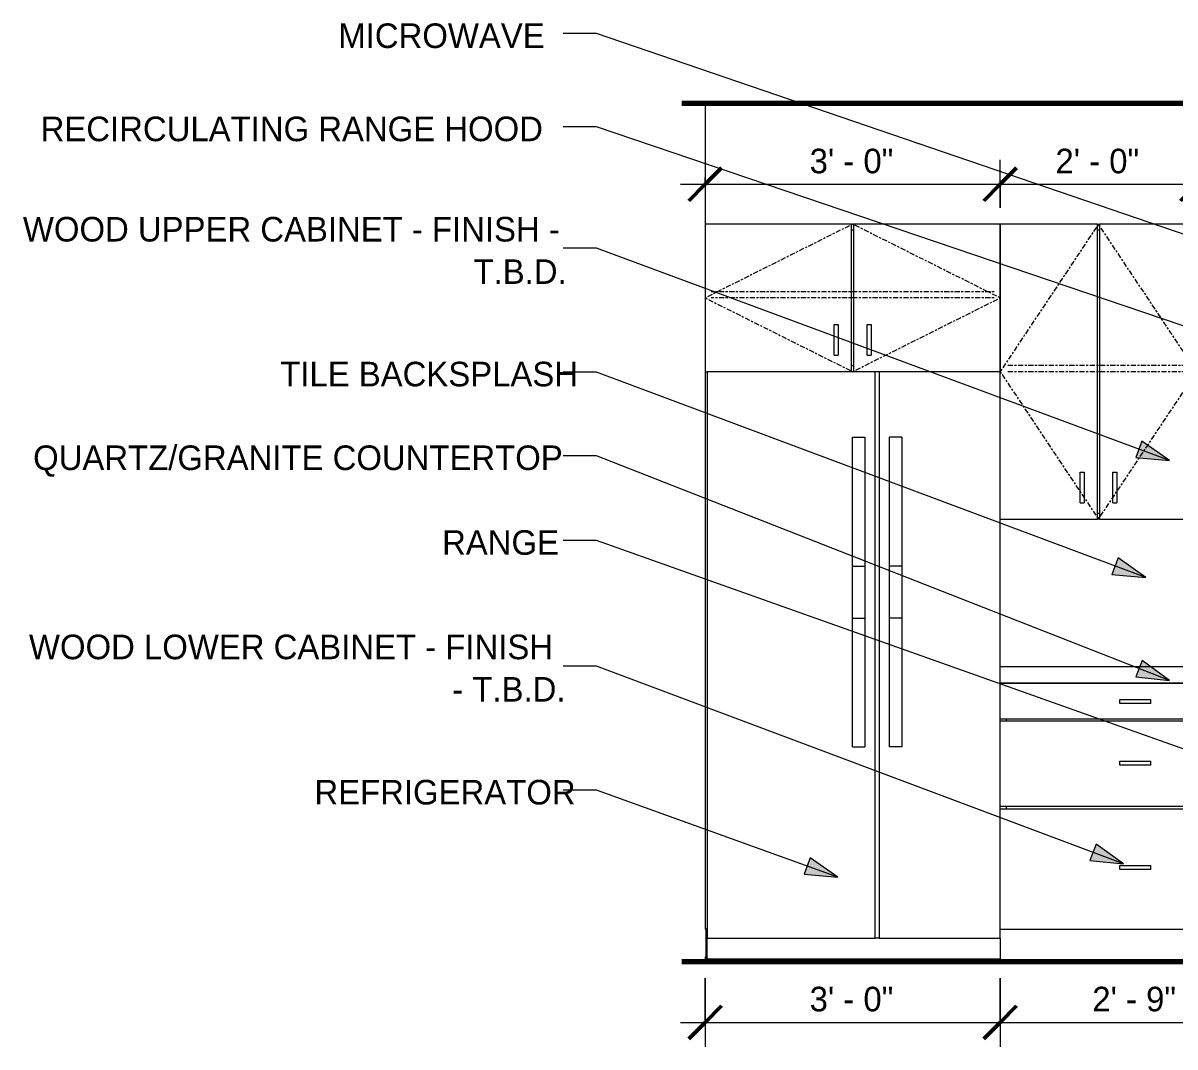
# Model space of a CAD drawing. Header units: inches. Extents: x -10240 to -8600, y 119 to 10383.
# Drawn here: x -10240.3 to -10099.7, y 125.6 to 250.5 of the extents above; entities that cross this region are included whole.
import ezdxf

# ---------------------------------------------------------------- set-up
doc = ezdxf.new("R2010")
doc.units = ezdxf.units.IN
doc.header["$MEASUREMENT"] = 0
doc.linetypes.add('Center', pattern=[1.25, 0.25, -0.1875, 0.625, -0.1875])
for name, color, linetype, lineweight in [('0-1', 7, 'Continuous', 5), ('0-2', 250, 'Continuous', 18), ('A-ANNO-DIMS', 211, 'Continuous', 9), ('A-ANNO-DIMS-32', 211, 'Continuous', 9), ('A-FLOR-1', 7, 'Continuous', 70), ('A-FLOR-MCUT-1', 250, 'Continuous', 18), ('A-GLAZ-1', 10, 'Continuous', 30), ('A-GLAZ-2', 50, 'Continuous', 9), ('A-WALL', 113, 'Continuous', 18), ('A-WALL-1', 7, 'Continuous', 70), ('A-WALL-2', 250, 'Continuous', 18), ('A-WALL-3', 113, 'Continuous', 9), ('G-ANNO-TEXT', 231, 'Continuous', 9), ('Q-CASE', 31, 'Continuous', 9), ('Q-CASE-1', 31, 'Center', 9), ('Q-SPCQ', 91, 'Continuous', 9)]:
    doc.layers.add(name, color=color, linetype=linetype, lineweight=lineweight)
doc.styles.add('Century Gothic', font='ufonts.com_century-gothic.ttf', dxfattribs={"height": 3})
doc.dimstyles.new('OD_1__HACK', dxfattribs={"dimscale": 12, "dimtxt": 3.132505, "dimasz": 0.333333, "dimexe": 0.25, "dimexo": 0.166667, "dimgap": 0.041667, "dimtad": 1, "dimdec": 0, "dimzin": 3, "dimdsep": 46, "dimlunit": 4, "dimtxsty": 'Century Gothic', "dimblk1": 'OBLIQUE', "dimblk2": 'OBLIQUE', "dimsah": 1, "dimcen": 0.09, "dimdle": 0.25, "dimazin": 0, "dimtfac": 1, "dimtdec": 4, "dimtix": 1, "dimtmove": 0, "dimatfit": 3, "dimfxl": 1, "dimtvp": 1, "dimtfill": 1, "dimfrac": 2, "dimtolj": 1, "dimtzin": 0, "dimarcsym": 2})

# ---------------------------------------------------------------- blocks, each defined once
blk = doc.blocks.new('Window-Double_Hung-Andersen-400_Series-Tilt_Wash - DOUBLE HUNG - REVERSE COTTAGE - 2ND FLOOR-2888952-2ND _ 3RD FLOOR - 2BD A - ADA TYPE B - KITCHEN')
at = {"layer": 'A-GLAZ-1'}
for p, q in [((-9989.06, 225.5), (-9989.06, 224.87)), ((-9988.76, 225.5), (-9989.06, 225.5)), ((-9989.06, 224.87), (-9988.76, 224.87)), ((-9989.06, 150.25), (-9989.06, 149.62)), ((-9988.76, 150.25), (-9989.06, 150.25)), ((-9989.06, 149.62), (-9988.76, 149.62))]:
    blk.add_line(p, q, dxfattribs=at)
at = {"layer": 'A-GLAZ-2'}
blk.add_line((-9989.06, 150.25), (-9989.06, 224.87), dxfattribs=at)
blk = doc.blocks.new('CTR - 1st Phase - Shell_rvt-1-2ND _ 3RD FLOOR - 2BD A - ADA TYPE B - KITCHEN')
at = {"layer": 'A-FLOR-1'}
for p, q in [((-10159.89, 240.75), (-9989.06, 240.75)), ((-9989.06, 136), (-10159.89, 136))]:
    blk.add_line(p, q, dxfattribs=at)
at = {"layer": 'A-FLOR-MCUT-1'}
for p, q in [((-9989.06, 240.75), (-9989.06, 240.78)), ((-9988.76, 136), (-9989.06, 136))]:
    blk.add_line(p, q, dxfattribs=at)
at = {"layer": 'A-WALL-1'}
for p, q in [((-9989.06, 240.75), (-9989.06, 225.56)), ((-9989.06, 225.56), (-9988.76, 225.56)), ((-9988.76, 147.81), (-9989.06, 147.81)), ((-9989.06, 147.81), (-9989.06, 136))]:
    blk.add_line(p, q, dxfattribs=at)
at = {"layer": 'A-WALL-2'}
for p, q in [((-9989.06, 240.78), (-9989.06, 240.75)), ((-9989.06, 225.5), (-9989.06, 225.56)), ((-9989.06, 147.81), (-9989.06, 149.62)), ((-9989.06, 136), (-9988.76, 136))]:
    blk.add_line(p, q, dxfattribs=at)
at = {"layer": '0-2'}
blk.add_blockref('Window-Double_Hung-Andersen-400_Series-Tilt_Wash - DOUBLE HUNG - REVERSE COTTAGE - 2ND FLOOR-2888952-2ND _ 3RD FLOOR - 2BD A - ADA TYPE B - KITCHEN', (0, 0), dxfattribs=at)
blk = doc.blocks.new('Basic Wall _ INT - W4BØF - _5_8 GYP - 2X4 WOOD_BATT_ - 5_8 GYP_ - ___-2689610-2ND _ 3RD FLOOR - 2BD A - ADA TYPE B - KITCHEN')
at = {"layer": 'A-WALL'}
for p, q in [((-10156.81, 140), (-10157.02, 140)), ((-10069.56, 140), (-10070.06, 140)), ((-10039.06, 140), (-10039.56, 140)), ((-10157.06, 136.11), (-10156.85, 136.11)), ((-10070.06, 136.11), (-10069.56, 136.11)), ((-10039.56, 136.11), (-10039.06, 136.11))]:
    blk.add_line(p, q, dxfattribs=at)
blk = doc.blocks.new('Basic Wall _ INT - W4BØF - _5_8 GYP - 2X4 WOOD_BATT_ - 5_8 GYP_ - ___-2689640-2ND _ 3RD FLOOR - 2BD A - ADA TYPE B - KITCHEN')
at = {"layer": 'A-WALL'}
for p, q in [((-10157.02, 140), (-10157.06, 140)), ((-10156.94, 136.61), (-10156.94, 139.92))]:
    blk.add_line(p, q, dxfattribs=at)
for centre, radius, start, end in [((-10157.02, 139.92), 0.0822, 0, 90), ((-10156.36, 136.61), 0.702, 180, 229.5668), ((-10156.36, 136.61), 0.577, 180, 217.79)]:
    blk.add_arc(centre, radius, start, end, dxfattribs=at)
blk = doc.blocks.new('Refrigerator_-_Side-by-Side_6047 - 36_ X 30_-1372843-2ND _ 3RD FLOOR - 2BD A - ADA TYPE B - KITCHEN')
at = {"layer": 'Q-SPCQ'}
for p, q in [((-10156.81, 208), (-10156.81, 138.87)), ((-10136.31, 208), (-10156.81, 208)), ((-10135.81, 208), (-10136.31, 208)), ((-10136.31, 138.87), (-10136.31, 208)), ((-10135.81, 208), (-10135.81, 138.87)), ((-10121.06, 208), (-10135.81, 208)), ((-10121.06, 138.87), (-10121.06, 208)), ((-10139.09, 184.29), (-10139.09, 200)), ((-10139.09, 200), (-10137.58, 200)), ((-10137.58, 200), (-10137.58, 184.29)), ((-10134.55, 184.29), (-10134.55, 200)), ((-10133.04, 200), (-10134.55, 200)), ((-10133.04, 200), (-10133.04, 184.29)), ((-10139.09, 177.94), (-10139.09, 184.29)), ((-10139.09, 184.29), (-10137.58, 184.29)), ((-10137.58, 184.29), (-10137.58, 177.94)), ((-10134.55, 177.94), (-10134.55, 184.29)), ((-10133.04, 184.29), (-10134.55, 184.29)), ((-10133.04, 184.29), (-10133.04, 177.94)), ((-10139.09, 162.23), (-10139.09, 177.94)), ((-10139.09, 177.94), (-10137.58, 177.94)), ((-10137.58, 177.94), (-10137.58, 162.23)), ((-10134.55, 162.23), (-10134.55, 177.94)), ((-10133.04, 177.94), (-10134.55, 177.94)), ((-10133.04, 177.94), (-10133.04, 162.23)), ((-10139.09, 162.23), (-10137.58, 162.23)), ((-10133.04, 162.23), (-10134.55, 162.23)), ((-10156.81, 136.37), (-10156.81, 138.87)), ((-10156.81, 138.87), (-10136.31, 138.87)), ((-10135.81, 138.87), (-10136.31, 138.87)), ((-10135.81, 138.87), (-10121.06, 138.87)), ((-10121.06, 138.87), (-10121.06, 136.37)), ((-10156.81, 136.37), (-10121.06, 136.37)), ((-10156.81, 136), (-10156.81, 136.37)), ((-10121.06, 136.37), (-10121.06, 136))]:
    blk.add_line(p, q, dxfattribs=at)
blk = doc.blocks.new('300 Series Wall Hung Cabinet_302 - 24_ X 36_-2573645-2ND _ 3RD FLOOR - 2BD A - ADA TYPE B - KITCHEN')
at = {"layer": 'Q-CASE'}
for p, q in [((-10109.19, 226), (-10121.06, 226)), ((-10121.06, 226), (-10121.06, 208)), ((-10109.19, 190), (-10109.19, 226)), ((-10109.19, 226), (-10108.94, 226)), ((-10108.94, 225.25), (-10109.19, 225.25)), ((-10097.06, 226), (-10108.94, 226)), ((-10108.94, 226), (-10108.94, 190)), ((-10097.06, 190), (-10097.06, 226)), ((-10111.3, 195.75), (-10110.81, 195.75)), ((-10111.3, 192), (-10111.3, 195.75)), ((-10110.81, 195.75), (-10110.81, 192)), ((-10107.3, 195.75), (-10106.81, 195.75)), ((-10107.3, 192), (-10107.3, 195.75)), ((-10106.81, 195.75), (-10106.81, 192)), ((-10111.3, 192), (-10110.81, 192)), ((-10107.3, 192), (-10106.81, 192)), ((-10121.06, 190), (-10109.19, 190)), ((-10109.19, 190.75), (-10108.94, 190.75)), ((-10108.94, 190), (-10109.19, 190)), ((-10108.94, 190), (-10097.06, 190))]:
    blk.add_line(p, q, dxfattribs=at)
at = {"layer": 'Q-CASE-1'}
for p, q in [((-10109.06, 226), (-10121.06, 208)), ((-10097.06, 208), (-10109.06, 226)), ((-10097.81, 208.75), (-10120.31, 208.75)), ((-10121.06, 208), (-10109.06, 190)), ((-10097.81, 208), (-10120.31, 208)), ((-10109.06, 190), (-10097.06, 208))]:
    blk.add_line(p, q, dxfattribs=at)
blk = doc.blocks.new('Base Cabinet 3 Drawer 230 - Base Cabinet 3 Drawer 230 33_-2568065-2ND _ 3RD FLOOR - 2BD A - ADA TYPE B - KITCHEN')
at = {"layer": 'Q-CASE'}
for p, q in [((-10088.06, 170), (-10121.06, 170)), ((-10088.06, 165.63), (-10088.06, 170)), ((-10106.44, 168), (-10102.69, 168)), ((-10106.44, 167.5), (-10106.44, 168)), ((-10102.69, 167.5), (-10106.44, 167.5)), ((-10102.69, 167.5), (-10102.69, 168)), ((-10121.06, 165.63), (-10088.06, 165.63)), ((-10088.06, 165.38), (-10121.06, 165.38)), ((-10120.31, 165.63), (-10120.31, 165.38)), ((-10088.81, 165.38), (-10088.81, 165.63)), ((-10088.06, 155), (-10088.06, 165.38)), ((-10106.44, 160.5), (-10102.69, 160.5)), ((-10106.44, 160), (-10106.44, 160.5)), ((-10102.69, 160), (-10102.69, 160.5)), ((-10102.69, 160), (-10106.44, 160)), ((-10121.06, 155), (-10088.06, 155)), ((-10120.31, 155), (-10120.31, 154.63)), ((-10088.81, 154.63), (-10088.81, 155)), ((-10088.06, 154.63), (-10121.06, 154.63)), ((-10088.06, 140), (-10088.06, 154.63)), ((-10106.44, 147.75), (-10102.69, 147.75)), ((-10106.44, 147.25), (-10106.44, 147.75)), ((-10102.69, 147.25), (-10102.69, 147.75)), ((-10102.69, 147.25), (-10106.44, 147.25)), ((-10121.06, 140), (-10088.06, 140)), ((-10088.06, 136), (-10088.06, 140))]:
    blk.add_line(p, q, dxfattribs=at)
blk = doc.blocks.new('300 Series Wall Hung Cabinet_302 - 18_ x 36_-2359323-2ND _ 3RD FLOOR - 2BD A - ADA TYPE B - KITCHEN')
at = {"layer": 'Q-CASE'}
for p, q in [((-10139.19, 226), (-10157.06, 226)), ((-10139.19, 208), (-10139.19, 226)), ((-10139.19, 226), (-10138.94, 226)), ((-10138.94, 225.25), (-10139.19, 225.25)), ((-10121.06, 226), (-10138.94, 226)), ((-10138.94, 226), (-10138.94, 208)), ((-10121.06, 208), (-10121.06, 226)), ((-10141.3, 213.75), (-10140.81, 213.75)), ((-10141.3, 210), (-10141.3, 213.75)), ((-10140.81, 213.75), (-10140.81, 210)), ((-10137.3, 213.75), (-10136.81, 213.75)), ((-10137.3, 210), (-10137.3, 213.75)), ((-10136.81, 213.75), (-10136.81, 210)), ((-10141.3, 210), (-10140.81, 210)), ((-10137.3, 210), (-10136.81, 210)), ((-10139.19, 208.75), (-10138.94, 208.75)), ((-10157.06, 208), (-10156.81, 208))]:
    blk.add_line(p, q, dxfattribs=at)
at = {"layer": 'Q-CASE-1'}
for p, q in [((-10139.06, 226), (-10157.06, 217)), ((-10121.06, 217), (-10139.06, 226)), ((-10157.06, 217), (-10139.06, 208)), ((-10121.81, 217.75), (-10156.31, 217.75)), ((-10121.81, 217), (-10156.31, 217)), ((-10139.06, 208), (-10121.06, 217))]:
    blk.add_line(p, q, dxfattribs=at)
blk = doc.blocks.new('DIMBLOCK1-2ND _ 3RD FLOOR - 2BD A - ADA TYPE B - KITCHEN')
at = {"layer": 'A-ANNO-DIMS-32'}
for p, q in [((-10121.06, 228), (-10121.06, 233.86)), ((-10160.06, 230.86), (-10121.06, 230.86)), ((-10157.06, 231.68), (-10157.06, 227.86)), ((-10157.06, 230.86), (-10157.06, 231.68)), ((-10121.06, 230.86), (-10121.06, 228))]:
    blk.add_line(p, q, dxfattribs=at)
at = {"layer": 'A-ANNO-DIMS-32', "lineweight": 50}
for p, q in [((-10157.06, 230.86), (-10155.06, 232.86)), ((-10121.06, 230.86), (-10119.06, 232.86)), ((-10157.06, 230.86), (-10159.06, 228.86)), ((-10121.06, 230.86), (-10123.06, 228.86))]:
    blk.add_line(p, q, dxfattribs=at)
at = {"layer": 'A-ANNO-DIMS-32', "color": 0, "insert": (-10144.31, 235.2), "char_height": 3, "width": 12.5897, "attachment_point": 1, "line_spacing_factor": 0.984502, "style": 'Century Gothic', "bg_fill": 3, "box_fill_scale": 1.25, "bg_fill_color": 256, "bg_fill_true_color": 13158600, "bg_fill_transparency": 0}
blk.add_mtext('3\' - 0"', dxfattribs=at)
blk = doc.blocks.new('_Oblique')
at = {"color": 0, "linetype": 'ByBlock', "lineweight": -2}
blk.add_line((-0.5, -0.5), (0.5, 0.5), dxfattribs=at)
blk = doc.blocks.new('DIMBLOCK2-2ND _ 3RD FLOOR - 2BD A - ADA TYPE B - KITCHEN')
at = {"layer": 'A-ANNO-DIMS-32'}
for p, q in [((-10121.06, 228), (-10121.06, 233.86)), ((-10097.06, 228), (-10097.06, 233.86)), ((-10121.06, 230.86), (-10097.06, 230.86)), ((-10121.06, 230.86), (-10121.06, 228)), ((-10097.06, 230.86), (-10097.06, 228))]:
    blk.add_line(p, q, dxfattribs=at)
at = {"layer": 'A-ANNO-DIMS-32', "lineweight": 50}
for p, q in [((-10121.06, 230.86), (-10119.06, 232.86)), ((-10097.06, 230.86), (-10095.06, 232.86)), ((-10121.06, 230.86), (-10123.06, 228.86)), ((-10097.06, 230.86), (-10099.06, 228.86))]:
    blk.add_line(p, q, dxfattribs=at)
at = {"layer": 'A-ANNO-DIMS-32', "color": 0, "insert": (-10114.31, 235.2), "char_height": 3, "width": 12.5897, "attachment_point": 1, "line_spacing_factor": 0.984502, "style": 'Century Gothic', "bg_fill": 3, "box_fill_scale": 1.25, "bg_fill_color": 256, "bg_fill_true_color": 13158600, "bg_fill_transparency": 0}
blk.add_mtext('2\' - 0"', dxfattribs=at)
blk = doc.blocks.new('DIMBLOCK7-2ND _ 3RD FLOOR - 2BD A - ADA TYPE B - KITCHEN')
at = {"layer": 'A-ANNO-DIMS-32'}
for p, q in [((-10157.06, 134), (-10157.06, 125.62)), ((-10157.06, 128.62), (-10157.06, 134)), ((-10121.06, 134), (-10121.06, 125.62)), ((-10121.06, 128.62), (-10121.06, 134)), ((-10160.06, 128.62), (-10121.06, 128.62))]:
    blk.add_line(p, q, dxfattribs=at)
at = {"layer": 'A-ANNO-DIMS-32', "lineweight": 50}
for p, q in [((-10157.06, 128.62), (-10155.06, 130.62)), ((-10121.06, 128.62), (-10119.06, 130.62)), ((-10157.06, 128.62), (-10159.06, 126.62)), ((-10121.06, 128.62), (-10123.06, 126.62))]:
    blk.add_line(p, q, dxfattribs=at)
at = {"layer": 'A-ANNO-DIMS-32', "color": 0, "insert": (-10144.31, 132.96), "char_height": 3, "width": 12.5897, "attachment_point": 1, "line_spacing_factor": 0.984502, "style": 'Century Gothic', "bg_fill": 3, "box_fill_scale": 1.25, "bg_fill_color": 256, "bg_fill_true_color": 13158600, "bg_fill_transparency": 0}
blk.add_mtext('3\' - 0"', dxfattribs=at)
blk = doc.blocks.new('DIMBLOCK8-2ND _ 3RD FLOOR - 2BD A - ADA TYPE B - KITCHEN')
at = {"layer": 'A-ANNO-DIMS-32'}
for p, q in [((-10121.06, 134), (-10121.06, 125.62)), ((-10121.06, 128.62), (-10121.06, 134)), ((-10088.06, 134), (-10088.06, 125.62)), ((-10088.06, 128.62), (-10088.06, 134)), ((-10121.06, 128.62), (-10088.06, 128.62))]:
    blk.add_line(p, q, dxfattribs=at)
at = {"layer": 'A-ANNO-DIMS-32', "lineweight": 50}
for p, q in [((-10121.06, 128.62), (-10119.06, 130.62)), ((-10088.06, 128.62), (-10086.06, 130.62)), ((-10121.06, 128.62), (-10123.06, 126.62)), ((-10088.06, 128.62), (-10090.06, 126.62))]:
    blk.add_line(p, q, dxfattribs=at)
at = {"layer": 'A-ANNO-DIMS-32', "color": 0, "insert": (-10109.81, 132.96), "char_height": 3, "width": 12.5897, "attachment_point": 1, "line_spacing_factor": 0.984502, "style": 'Century Gothic', "bg_fill": 3, "box_fill_scale": 1.25, "bg_fill_color": 256, "bg_fill_true_color": 13158600, "bg_fill_transparency": 0}
blk.add_mtext('2\' - 9"', dxfattribs=at)

msp = doc.modelspace()

# ---------------------------------------------------------------- hatches: boundary and pattern name
at = {"layer": 'G-ANNO-TEXT'}
for points in [[(-10100.39, 197.15), (-10103.77, 199.54), (-10104.51, 197.53)], [(-10103.29, 182.87), (-10106.66, 185.27), (-10107.41, 183.27)], [(-10100.39, 170.32), (-10103.72, 172.78), (-10104.5, 170.78)], [(-10105.99, 147.95), (-10109.36, 150.36), (-10110.11, 148.35)], [(-10140.86, 146.33), (-10144.26, 148.7), (-10144.99, 146.68)]]:
    msp.add_hatch(color=256, dxfattribs=at).paths.add_polyline_path(points, flags=0)

# ---------------------------------------------------------------- linework, layer by layer
at = {"layer": 'A-WALL'}
for p, q in [((-10157.06, 240.75), (-10157.06, 140)), ((-10157.06, 136.61), (-10157.06, 136))]:
    msp.add_line(p, q, dxfattribs=at)
at = {"layer": 'A-WALL-3'}
for p, q in [((-10069.56, 172), (-10121.06, 172)), ((-10121.06, 170), (-10069.56, 170))]:
    msp.add_line(p, q, dxfattribs=at)
at = {"layer": 'G-ANNO-TEXT'}
for p, q in [((-10170.33, 249.24), (-10174.41, 249.24)), ((-10170.33, 237.87), (-10174.41, 237.87)), ((-10170.33, 223.05), (-10174.41, 223.05)), ((-10100.39, 197.15), (-10170.33, 223.05)), ((-10170.33, 207.96), (-10174.41, 207.96)), ((-10103.29, 182.87), (-10170.33, 207.96)), ((-10103.77, 199.54), (-10104.51, 197.53)), ((-10100.39, 197.15), (-10103.77, 199.54)), ((-10170.33, 197.75), (-10174.41, 197.75)), ((-10100.39, 170.32), (-10170.33, 197.75)), ((-10104.51, 197.53), (-10100.39, 197.15)), ((-10170.33, 187.41), (-10174.41, 187.41)), ((-10054.75, 146.33), (-10170.33, 187.41)), ((-10106.66, 185.27), (-10107.41, 183.27)), ((-10103.29, 182.87), (-10106.66, 185.27)), ((-10107.41, 183.27), (-10103.29, 182.87)), ((-10170.33, 172.09), (-10174.41, 172.09)), ((-10105.99, 147.95), (-10170.33, 172.09)), ((-10103.72, 172.78), (-10104.5, 170.78)), ((-10100.39, 170.32), (-10103.72, 172.78)), ((-10104.5, 170.78), (-10100.39, 170.32)), ((-10170.33, 156.95), (-10174.41, 156.95)), ((-10140.86, 146.33), (-10170.33, 156.95)), ((-10109.36, 150.36), (-10110.11, 148.35)), ((-10105.99, 147.95), (-10109.36, 150.36)), ((-10144.26, 148.7), (-10144.99, 146.68)), ((-10140.86, 146.33), (-10144.26, 148.7)), ((-10110.11, 148.35), (-10105.99, 147.95)), ((-10144.99, 146.68), (-10140.86, 146.33))]:
    msp.add_line(p, q, dxfattribs=at)

# ---------------------------------------------------------------- block references
at = {"layer": '0-1'}
msp.add_blockref('CTR - 1st Phase - Shell_rvt-1-2ND _ 3RD FLOOR - 2BD A - ADA TYPE B - KITCHEN', (0, 0), dxfattribs=at)
at = {"layer": 'A-WALL'}
for name in ['Basic Wall _ INT - W4BØF - _5_8 GYP - 2X4 WOOD_BATT_ - 5_8 GYP_ - ___-2689610-2ND _ 3RD FLOOR - 2BD A - ADA TYPE B - KITCHEN', 'Basic Wall _ INT - W4BØF - _5_8 GYP - 2X4 WOOD_BATT_ - 5_8 GYP_ - ___-2689640-2ND _ 3RD FLOOR - 2BD A - ADA TYPE B - KITCHEN']:
    msp.add_blockref(name, (0, 0), dxfattribs=at)
at = {"layer": 'Q-CASE'}
for name in ['300 Series Wall Hung Cabinet_302 - 18_ x 36_-2359323-2ND _ 3RD FLOOR - 2BD A - ADA TYPE B - KITCHEN', '300 Series Wall Hung Cabinet_302 - 24_ X 36_-2573645-2ND _ 3RD FLOOR - 2BD A - ADA TYPE B - KITCHEN', 'Base Cabinet 3 Drawer 230 - Base Cabinet 3 Drawer 230 33_-2568065-2ND _ 3RD FLOOR - 2BD A - ADA TYPE B - KITCHEN']:
    msp.add_blockref(name, (0, 0), dxfattribs=at)
at = {"layer": 'Q-SPCQ'}
msp.add_blockref('Refrigerator_-_Side-by-Side_6047 - 36_ X 30_-1372843-2ND _ 3RD FLOOR - 2BD A - ADA TYPE B - KITCHEN', (0, 0), dxfattribs=at)

# ---------------------------------------------------------------- texts
at = {"layer": 'G-ANNO-TEXT', "char_height": 3, "attachment_point": 1, "style": 'Century Gothic'}
for s, insert, width in [('MICROWAVE', (-10201.83, 250.49), 33.229), ('RECIRCULATING RANGE HOOD', (-10238.16, 239.12), 77.265), ('WOOD UPPER CABINET - FINISH -', (-10240.33, 226.88), 79.891), ('T.B.D.', (-10185.33, 221.71), 13.231), ('TILE BACKSPLASH', (-10208.92, 209.21), 41.814), ('QUARTZ/GRANITE COUNTERTOP', (-10239.08, 199), 78.376), ('RANGE', (-10189.17, 188.66), 17.877), ('WOOD LOWER CABINET - FINISH', (-10239.59, 175.92), 78.982), ('- T.B.D.', (-10187.92, 170.75), 16.362), ('REFRIGERATOR', (-10204.75, 158.2), 36.764)]:
    msp.add_mtext(s, dxfattribs=dict(at, insert=insert, width=width))

# ---------------------------------------------------------------- next in the draw order: dimensions: what is measured, and where the dimension line sits
at = {"layer": 'A-ANNO-DIMS'}
for base, p1, p2, override, picture, middle in [((-10121.06, 230.86), (-10157.06, 233.68), (-10121.06, 226), {"dimpost": '<>', "dimfxl": 36.811071}, 'DIMBLOCK1-2ND _ 3RD FLOOR - 2BD A - ADA TYPE B - KITCHEN', (-10139.06, 232.93)), ((-10121.06, 128.62), (-10157.06, 136), (-10121.06, 136), {"dimpost": '<>', "dimfxl": 36}, 'DIMBLOCK7-2ND _ 3RD FLOOR - 2BD A - ADA TYPE B - KITCHEN', (-10139.06, 130.69))]:
    dim = msp.add_linear_dim(base=base, p1=p1, p2=p2, dimstyle='OD_1__HACK', override=override, dxfattribs=at)
    dim.commit()
    dim.dimension.update_dxf_attribs({"geometry": picture, "text_midpoint": middle})

# ---------------------------------------------------------------- next in the draw order: dimensions: what is measured, and where the dimension line sits
for base, p1, p2, override, picture, middle in [((-10097.06, 230.86), (-10121.06, 226), (-10097.06, 226), {"dimpost": '<>', "dimfxl": 24}, 'DIMBLOCK2-2ND _ 3RD FLOOR - 2BD A - ADA TYPE B - KITCHEN', (-10109.06, 232.93)), ((-10088.06, 128.62), (-10121.06, 136), (-10088.06, 136), {"dimpost": '<>', "dimfxl": 33}, 'DIMBLOCK8-2ND _ 3RD FLOOR - 2BD A - ADA TYPE B - KITCHEN', (-10104.56, 130.69))]:
    dim = msp.add_linear_dim(base=base, p1=p1, p2=p2, dimstyle='OD_1__HACK', override=override, dxfattribs=at)
    dim.commit()
    dim.dimension.update_dxf_attribs({"geometry": picture, "text_midpoint": middle})

# ---------------------------------------------------------------- next in the draw order: linework, layer by layer
at = {"layer": 'G-ANNO-TEXT'}
for p, q in [((-10054.75, 209.75), (-10170.33, 249.24)), ((-10054.75, 198.65), (-10170.33, 237.87))]:
    msp.add_line(p, q, dxfattribs=at)

doc.saveas('drawing.dxf')
